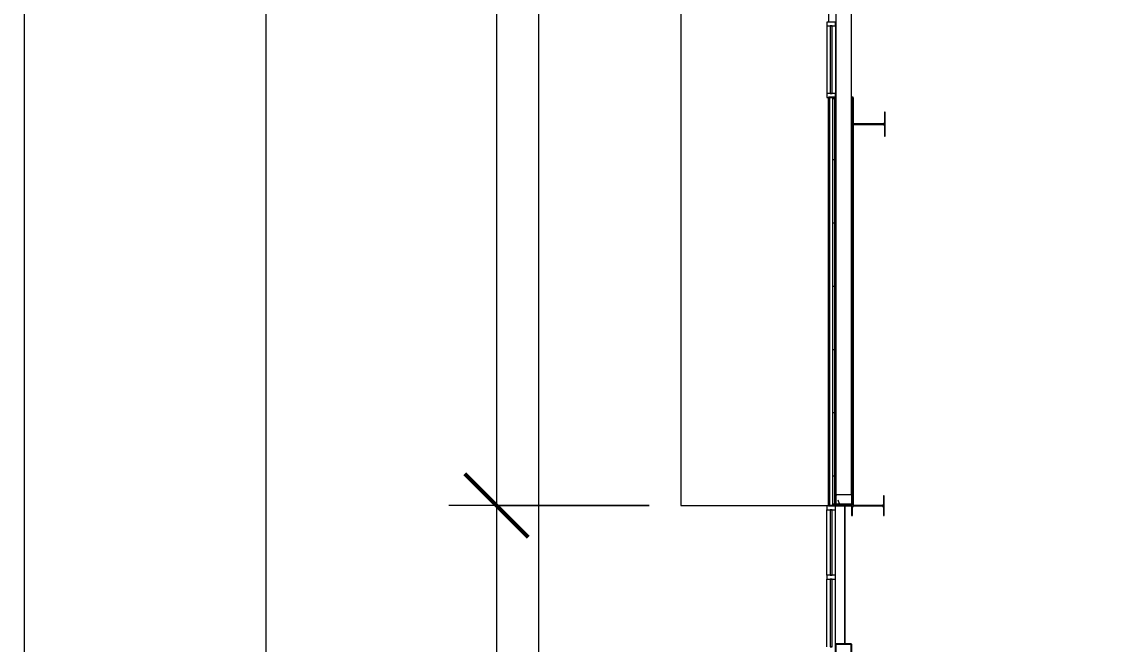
# Model space of a CAD drawing. Header units: inches. Extents: x 1 to 27263, y -26002 to 5769.
# Drawn here: x 21650 to 22205, y -22613 to -22298 of the extents above; entities that cross this region are included whole.
import ezdxf

# ---------------------------------------------------------------- set-up
doc = ezdxf.new("R2010")
doc.units = ezdxf.units.IN
doc.header["$MEASUREMENT"] = 0
for name, color, linetype, lineweight in [('A-ANNO-DIMS', 211, 'Continuous', 9), ('A-ANNO-DIMS-256', 211, 'Continuous', 9), ('A-FLOR', 192, 'Continuous', 9), ('A-GLAZ-CURT', 52, 'Continuous', 9), ('A-GLAZ-CWMG', 51, 'Continuous', 9), ('A-WALL', 113, 'Continuous', 9), ('A-WALL-PATT', 111, 'Continuous', 25), ('Conc', 7, 'Continuous', 9), ('G-ANNO-TEXT', 231, 'Continuous', 9), ('I-WALL', 2, 'Continuous', 9), ('L-SITE-WALL', 31, 'Continuous', 9), ('S-BEAM', 12, 'Continuous', 9), ('S-COLS', 52, 'Continuous', 9)]:
    doc.layers.add(name, color=color, linetype=linetype, lineweight=lineweight)
doc.styles.add('Arial_1', font='arial.ttf', dxfattribs={"height": 23.60479})
doc.dimstyles.new('Linear_-_3_32__Arial_1', dxfattribs={"dimscale": 12, "dimtxt": 24, "dimasz": 2.666667, "dimexe": 2, "dimexo": 1.333333, "dimgap": 1.333333, "dimtad": 1, "dimrnd": 0.25, "dimzin": 1, "dimdsep": 46, "dimlunit": 4, "dimtxsty": 'Arial_1', "dimblk1": 'OBLIQUE', "dimblk2": 'OBLIQUE', "dimsah": 1, "dimcen": 0.09, "dimdle": 2, "dimazin": 0, "dimtfac": 1, "dimtdec": 4, "dimtix": 1, "dimtmove": 0, "dimatfit": 3, "dimfxl": 1, "dimtvp": 1, "dimtfill": 1, "dimfrac": 2, "dimtolj": 1, "dimtzin": 0, "dimarcsym": 2})

# ---------------------------------------------------------------- blocks, each defined once
blk = doc.blocks.new('Struct_Xcel_Sports Complex_rvt-1-Site Plan - Phase 1')
at = {"layer": 'A-FLOR', "color": 7}
blk.add_line((22066.14, -22613.05), (22066.14, -22542.93), dxfattribs=at)
at = {"layer": 'L-SITE-WALL', "color": 7}
for p, q in [((22058.14, -22298.37), (22058.14, -21722.68)), ((22058.14, -22543.18), (22058.14, -22542.93)), ((22066.14, -22542.93), (22066.14, -22613.05))]:
    blk.add_line(p, q, dxfattribs=at)
blk = doc.blocks.new('Girt_C - 8_D-1278968-Site Plan - Phase 1')
at = {"layer": 'S-BEAM'}
for p, q in [((22061.64, -21725.27), (22061.64, -22537.55)), ((22061.64, -21725.27), (22061.83, -21725.27)), ((22061.83, -21725.27), (22069.45, -21725.27)), ((22069.45, -21725.27), (22069.64, -21725.27)), ((22069.64, -22537.55), (22069.64, -21725.27)), ((22061.83, -22537.55), (22061.64, -22537.55)), ((22069.45, -22537.55), (22061.83, -22537.55)), ((22069.64, -22537.55), (22069.45, -22537.55))]:
    blk.add_line(p, q, dxfattribs=at)
blk = doc.blocks.new('W-Wide Flange-Column - B4_F-1278967-Site Plan - Phase 1')
at = {"layer": 'S-COLS'}
h = blk.add_hatch(dxfattribs=at)
h.set_pattern_fill('FP_13', color=256, style=0, pattern_type=2)
h.set_pattern_definition([(135, (-22543.053, -22077.89), (-25.342707, -25.342707), []), (135, (-22581.453, -22077.89), (-25.342707, -25.342707), [])])
h.paths.add_polyline_path([(5, 8.25), (-5, 8.25), (-5, 7.82), (-0.84, 7.82), (-0.35, 7.61), (-0.14, 7.12), (-0.14, -7.12), (-0.35, -7.61), (-0.84, -7.82), (-5, -7.82), (-5, -8.25), (5, -8.25), (5, -7.82), (0.84, -7.82), (0.35, -7.61), (0.14, -7.12), (0.14, 7.12), (0.35, 7.61), (0.84, 7.82), (5, 7.82)], flags=0)
at = {"layer": 'S-COLS', "lineweight": 15}
for p, q in [((5, 8.25), (-5, 8.25)), ((-5, 8.25), (-5, 7.82)), ((-5, 7.82), (-0.84, 7.82)), ((-0.14, 7.12), (-0.14, -7.12)), ((0.14, -7.12), (0.14, 7.12)), ((0.84, 7.82), (5, 7.82)), ((5, 7.82), (5, 8.25)), ((-0.84, -7.82), (-5, -7.82)), ((-5, -7.82), (-5, -8.25)), ((-5, -8.25), (5, -8.25)), ((5, -7.82), (0.84, -7.82)), ((5, -8.25), (5, -7.82))]:
    blk.add_line(p, q, dxfattribs=at)
for centre, start, end in [((-0.84, 7.12), 0, 90), ((0.84, 7.12), 90, 180), ((-0.84, -7.12), 270, 0), ((0.84, -7.12), 180, 270)]:
    blk.add_arc(centre, 0.691, start, end, dxfattribs=at)
blk = doc.blocks.new('Rectangular Mullion - Exterior 2_ x 4_5_-1142339-Site Plan - Phase 1')
at = {"layer": 'A-GLAZ-CWMG', "lineweight": 13}
for p, q in [((-2, 3), (0, 3)), ((-2, -1.5), (-2, 3)), ((0, 3), (0, -1.5)), ((0, -1.5), (-2, -1.5))]:
    blk.add_line(p, q, dxfattribs=at)
blk = doc.blocks.new('Rectangular Mullion - Exterior 2_ x 4_5_-1146635-Site Plan - Phase 1')
at = {"layer": 'A-GLAZ-CWMG', "lineweight": 13}
for p, q in [((0, 3), (-2, 3)), ((-2, 3), (-2, -1.5)), ((0, -1.5), (0, 3)), ((-2, -1.5), (0, -1.5))]:
    blk.add_line(p, q, dxfattribs=at)
blk = doc.blocks.new('System Panel - Exterior Glazing-1142345-Site Plan - Phase 1')
at = {"layer": 'A-GLAZ-CURT'}
for p, q in [((16.53125, 1.25), (-16.53125, 1.25)), ((-16.53125, 1.25), (-16.53125, 0.25)), ((-16.53125, 0.25), (-16.53125, 1.25)), ((16.53125, 1.25), (-16.53125, 1.25)), ((-16.53125, 0.25), (16.53125, 0.25)), ((-16.53125, 0.25), (16.53125, 0.25)), ((16.53125, 0.25), (16.53125, 1.25)), ((16.53125, 1.25), (16.53125, 0.25))]:
    blk.add_line(p, q, dxfattribs=at)
blk = doc.blocks.new('Rectangular Mullion - Exterior 2_ x 4_5_-V34-Site Plan - Phase 1')
at = {"layer": 'A-GLAZ-CWMG'}
for p, q in [((22057.02, -22578.24), (22057.02, -22545.18)), ((22061.52, -22578.24), (22061.52, -22545.18))]:
    blk.add_line(p, q, dxfattribs=at)
blk = doc.blocks.new('Rectangular Mullion - Exterior 2_ x 4_5_-1142372-Site Plan - Phase 1')
at = {"layer": 'A-GLAZ-CWMG', "lineweight": 13}
for p, q in [((0, 1.5), (-2, 1.5)), ((-2, 1.5), (-2, -3)), ((0, -3), (0, 1.5)), ((-2, -3), (0, -3))]:
    blk.add_line(p, q, dxfattribs=at)
blk = doc.blocks.new('System Panel - Exterior Glazing-827454-Site Plan - Phase 1')
at = {"layer": 'A-GLAZ-CURT'}
for p, q in [((17.09375, 1.25), (-17.09375, 1.25)), ((-17.09375, 1.25), (-17.09375, 0.25)), ((-17.09375, 0.25), (-17.09375, 1.25)), ((17.09375, 1.25), (-17.09375, 1.25)), ((-17.09375, 0.25), (17.09375, 0.25)), ((-17.09375, 0.25), (17.09375, 0.25)), ((17.09375, 0.25), (17.09375, 1.25)), ((17.09375, 1.25), (17.09375, 0.25))]:
    blk.add_line(p, q, dxfattribs=at)
blk = doc.blocks.new('Rectangular Mullion - Exterior 2_ x 4_5_-V35-Site Plan - Phase 1')
at = {"layer": 'A-GLAZ-CWMG'}
for p, q in [((22057.02, -22614.43), (22057.02, -22580.24)), ((22061.52, -22613.05), (22061.52, -22580.24))]:
    blk.add_line(p, q, dxfattribs=at)
blk = doc.blocks.new('Rectangular Mullion - Exterior 2_ x 4_5_-827470-Site Plan - Phase 1')
at = {"layer": 'A-GLAZ-CWMG', "lineweight": 13}
for p, q in [((-1, 1.5), (1, 1.5)), ((-1, -3), (-1, 1.5)), ((1, 1.5), (1, -3)), ((1, -3), (-1, -3))]:
    blk.add_line(p, q, dxfattribs=at)
blk = doc.blocks.new('System Panel - Exterior Glazing-827433-Site Plan - Phase 1')
at = {"layer": 'A-GLAZ-CURT'}
for p, q in [((17.09375, -0.25), (-17.09375, -0.25)), ((-17.09375, -0.25), (-17.09375, -1.25)), ((-17.09375, -1.25), (-17.09375, -0.25)), ((17.09375, -0.25), (-17.09375, -0.25)), ((-17.09375, -1.25), (17.09375, -1.25)), ((-17.09375, -1.25), (17.09375, -1.25)), ((17.09375, -1.25), (17.09375, -0.25)), ((17.09375, -0.25), (17.09375, -1.25))]:
    blk.add_line(p, q, dxfattribs=at)
blk = doc.blocks.new('Rectangular Mullion - Exterior 2_ x 4_5_-V61-Site Plan - Phase 1')
at = {"layer": 'A-GLAZ-CWMG'}
for p, q in [((22057.02, -22300.37), (22057.02, -22334.55)), ((22061.52, -22300.37), (22061.52, -22334.55))]:
    blk.add_line(p, q, dxfattribs=at)
blk = doc.blocks.new('DIMBLOCK35-Site Plan - Phase 1')
at = {"layer": 'A-ANNO-DIMS-256'}
for p, q in [((21651.22, -19417.09), (21651.22, -23103.09)), ((21657.85, -19441.09), (21627.22, -19441.09)), ((21651.22, -19441.09), (21657.85, -19441.09)), ((22015.24, -23103.09), (21627.22, -23103.09)), ((21651.22, -23103.09), (22015.24, -23103.09))]:
    blk.add_line(p, q, dxfattribs=at)
at = {"layer": 'A-ANNO-DIMS-256', "lineweight": 50}
for p, q in [((21651.22, -19441.09), (21635.22, -19425.09)), ((21651.22, -19441.09), (21667.22, -19457.09)), ((21651.22, -23103.09), (21635.22, -23087.09)), ((21651.22, -23103.09), (21667.22, -23119.09))]:
    blk.add_line(p, q, dxfattribs=at)
at = {"layer": 'A-ANNO-DIMS-256', "color": 0, "insert": (21604.6, -21332.09), "char_height": 23.605, "width": 144, "attachment_point": 1, "rotation": 90, "line_spacing_factor": 0.938532, "style": 'Arial_1', "bg_fill": 3, "box_fill_scale": 1.25, "bg_fill_color": 0, "bg_fill_transparency": 0}
blk.add_mtext('305\' - 2"', dxfattribs=at)
blk = doc.blocks.new('_Oblique')
at = {"color": 0, "linetype": 'ByBlock', "lineweight": -2}
blk.add_line((-0.5, -0.5), (0.5, 0.5), dxfattribs=at)
blk = doc.blocks.new('DIMBLOCK69-Site Plan - Phase 1')
at = {"layer": 'A-ANNO-DIMS-256', "lineweight": 50}
for p, q in [((21890.06, -21722.93), (21874.06, -21706.93)), ((21890.06, -21722.93), (21906.06, -21738.93)), ((21890.06, -22542.93), (21874.06, -22526.93)), ((21890.06, -22542.93), (21906.06, -22558.93))]:
    blk.add_line(p, q, dxfattribs=at)
at = {"layer": 'A-ANNO-DIMS-256'}
for p, q in [((21967.24, -21722.93), (21866.06, -21722.93)), ((21890.06, -21722.93), (21890.06, -22542.93)), ((21890.06, -21722.93), (21967.24, -21722.93)), ((21967.24, -22542.93), (21866.06, -22542.93)), ((21890.06, -22542.93), (21967.24, -22542.93))]:
    blk.add_line(p, q, dxfattribs=at)
at = {"layer": 'A-ANNO-DIMS-256', "color": 0, "insert": (21843.44, -22183.88), "char_height": 23.605, "width": 122.2892, "attachment_point": 1, "rotation": 90, "line_spacing_factor": 0.938532, "style": 'Arial_1', "bg_fill": 3, "box_fill_scale": 1.25, "bg_fill_color": 0, "bg_fill_transparency": 0}
blk.add_mtext('68\' - 4"', dxfattribs=at)
blk = doc.blocks.new('DIMBLOCK70-Site Plan - Phase 1')
at = {"layer": 'A-ANNO-DIMS-256', "lineweight": 50}
for p, q in [((21890.06, -22542.93), (21874.06, -22526.93)), ((21890.06, -22542.93), (21906.06, -22558.93)), ((21890.06, -22798.8), (21874.06, -22782.8)), ((21890.06, -22798.8), (21906.06, -22814.8))]:
    blk.add_line(p, q, dxfattribs=at)
at = {"layer": 'A-ANNO-DIMS-256'}
for p, q in [((21967.24, -22542.93), (21866.06, -22542.93)), ((21890.06, -22542.93), (21890.06, -22822.8)), ((21890.06, -22542.93), (21967.24, -22542.93)), ((22042.14, -22798.8), (21866.06, -22798.8)), ((21890.06, -22798.8), (22042.14, -22798.8))]:
    blk.add_line(p, q, dxfattribs=at)
at = {"layer": 'A-ANNO-DIMS-256', "color": 0, "insert": (21843.44, -22721.82), "char_height": 23.605, "width": 122.2892, "attachment_point": 1, "rotation": 90, "line_spacing_factor": 0.938532, "style": 'Arial_1', "bg_fill": 3, "box_fill_scale": 1.25, "bg_fill_color": 0, "bg_fill_transparency": 0}
blk.add_mtext('21\' - 4"', dxfattribs=at)
blk = doc.blocks.new('DIMBLOCK85-Site Plan - Phase 1')
at = {"layer": 'A-ANNO-DIMS-256', "lineweight": 50}
for p, q in [((21773.57, -20891.55), (21757.57, -20875.55)), ((21773.57, -20891.55), (21789.57, -20907.55)), ((21773.57, -22798.8), (21757.57, -22782.8)), ((21773.57, -22798.8), (21789.57, -22814.8))]:
    blk.add_line(p, q, dxfattribs=at)
at = {"layer": 'A-ANNO-DIMS-256'}
for p, q in [((22048.2, -20891.55), (21749.57, -20891.55)), ((21773.57, -22798.8), (21773.57, -20891.55)), ((21773.57, -20891.55), (22048.2, -20891.55)), ((22042.14, -22798.8), (21749.57, -22798.8)), ((21773.57, -22798.8), (22042.14, -22798.8))]:
    blk.add_line(p, q, dxfattribs=at)
at = {"layer": 'A-ANNO-DIMS-256', "color": 0, "insert": (21726.95, -21941.55), "char_height": 23.6048, "width": 231.2862, "attachment_point": 1, "rotation": 90, "line_spacing_factor": 0.938532, "style": 'Arial_1', "bg_fill": 3, "box_fill_scale": 1.25, "bg_fill_color": 0, "bg_fill_transparency": 0}
blk.add_mtext('158\' - 11 1/4"', dxfattribs=at)

msp = doc.modelspace()

# ---------------------------------------------------------------- hatches: boundary and pattern name
at = {"layer": 'A-WALL-PATT', "lineweight": 9}
h = msp.add_hatch(dxfattribs=at)
h.set_pattern_fill('FP_12', color=256, style=0, pattern_type=2)
h.set_pattern_definition([(0, (0, 0), (0, 32), []), (90, (0, 0), (-32, 2e-15), [])])
h.paths.add_polyline_path([(22060.890225, -22542.17781), (22060.890225, -22337.30281), (22059.890225, -22337.30281), (22059.890225, -22542.17781)], flags=0)
h = msp.add_hatch(dxfattribs=at)
h.set_pattern_fill('FP_10', color=256, style=0, pattern_type=2)
h.set_pattern_definition([(161.57, (1.28, 1.28), (-10.24040374, -0.00056827), [0, -72.858, 8.09, 0]), (18.43, (-1.28, 1.28), (-10.24040374, 0.00056827), [0, -72.858, 8.09, 0]), (108.43, (1.28, 1.28), (5.1184649, -25.6019259), [24.282, -56.666]), (71.57, (-1.28, 1.28), (5.1184649, 25.6019259), [24.282, -56.666])])
h.paths.add_polyline_path([(22069.546085, -22542.17781), (22069.640225, -22542.17781), (22069.53085, -22537.55281), (22061.640225, -22537.55281), (22061.7496, -22542.17781), (22069.53085, -22542.17781)], flags=0)

# ---------------------------------------------------------------- linework, layer by layer
at = {"layer": 'A-WALL'}
for p, q in [((22058.390225, -22336.55281), (22058.390225, -22542.92781)), ((22059.890225, -22336.55281), (22059.890225, -22542.92781)), ((22061.682265, -22337.30281), (22059.890225, -22337.30281)), ((22060.890225, -22337.30281), (22060.890225, -22542.17781)), ((22061.640225, -22537.55281), (22061.640225, -22542.17781)), ((22069.640225, -22537.55281), (22069.640225, -22538.05281)), ((22059.890225, -22542.17781), (22069.640225, -22542.17781))]:
    msp.add_line(p, q, dxfattribs=at)
at = {"layer": 'Conc'}
for p, q in [((21911.235225, -19983.100554), (21911.235225, -22892.070698)), ((21983.235225, -21722.92781), (21983.235225, -22542.92781)), ((21983.235225, -22542.92781), (22058.015225, -22542.92781))]:
    msp.add_line(p, q, dxfattribs=at)
at = {"layer": 'I-WALL', "lineweight": 25}
for p, q in [((22069.640225, -22613.05281), (22061.515225, -22613.05281)), ((22061.515225, -22613.05281), (22061.515225, -22617.80281)), ((22069.640225, -22617.80281), (22069.640225, -22613.05281))]:
    msp.add_line(p, q, dxfattribs=at)
at = {"layer": 'L-SITE-WALL', "lineweight": 25}
for p, q in [((22061.682328, -22336.55281), (22058.015225, -22336.55281)), ((22058.015225, -22336.55281), (22058.015225, -22542.92781)), ((22070.390225, -22336.55281), (22069.640225, -22336.55281)), ((22070.390225, -22542.752949), (22070.390225, -22336.55281)), ((22058.015225, -22542.92781), (22069.640225, -22542.92781))]:
    msp.add_line(p, q, dxfattribs=at)
at = {"layer": 'S-COLS', "lineweight": 15}
for p, q in [((22070.073819, -22344.05281), (22069.640225, -22344.05281)), ((22070.073819, -22349.216873), (22070.073819, -22344.05281)), ((22086.640225, -22344.05281), (22086.206632, -22344.05281)), ((22086.206632, -22344.05281), (22086.206632, -22349.216873)), ((22086.640225, -22356.05281), (22086.640225, -22344.05281)), ((22085.515225, -22349.908279), (22070.765225, -22349.908279)), ((22070.765225, -22350.197342), (22085.515225, -22350.197342)), ((22069.640225, -22356.05281), (22070.073819, -22356.05281)), ((22070.073819, -22356.05281), (22070.073819, -22350.888748)), ((22086.206632, -22350.888748), (22086.206632, -22356.05281)), ((22086.206632, -22356.05281), (22086.640225, -22356.05281))]:
    msp.add_line(p, q, dxfattribs=at)
for centre, start, end in [((22070.765225, -22349.216873), 180, 270), ((22070.765225, -22350.888748), 90, 180), ((22085.515225, -22349.216873), 270, 0), ((22085.515225, -22350.888748), 0, 90)]:
    msp.add_arc(centre, 0.691406, start, end, dxfattribs=at)

# ---------------------------------------------------------------- block references
at = {"layer": 'A-GLAZ-CURT'}
for name, p, rotation in [('System Panel - Exterior Glazing-827433-Site Plan - Phase 1', (22058.515225, -22317.45906), 89.99999999996285), ('System Panel - Exterior Glazing-1142345-Site Plan - Phase 1', (22058.515225, -22561.70906), 270.0000000000001), ('System Panel - Exterior Glazing-827454-Site Plan - Phase 1', (22058.515225, -22597.33406), 270.0000000000001)]:
    msp.add_blockref(name, p, dxfattribs=dict(at, rotation=rotation))
at = {"layer": 'A-GLAZ-CWMG', "extrusion": (0, 0, -1)}
for name, p, rotation in [('Rectangular Mullion - Exterior 2_ x 4_5_-1142339-Site Plan - Phase 1', (-22058.515225, -22298.36531), 90.00000000003713), ('Rectangular Mullion - Exterior 2_ x 4_5_-827470-Site Plan - Phase 1', (-22058.515225, -22579.24031), 269.9999999999999)]:
    msp.add_blockref(name, p, dxfattribs=dict(at, rotation=rotation))
at = {"layer": 'A-GLAZ-CWMG'}
for name in ['Rectangular Mullion - Exterior 2_ x 4_5_-V61-Site Plan - Phase 1', 'Rectangular Mullion - Exterior 2_ x 4_5_-V34-Site Plan - Phase 1', 'Rectangular Mullion - Exterior 2_ x 4_5_-V35-Site Plan - Phase 1']:
    msp.add_blockref(name, (0, 0), dxfattribs=at)
for name, p, rotation in [('Rectangular Mullion - Exterior 2_ x 4_5_-1146635-Site Plan - Phase 1', (22058.515225, -22336.55281), 269.9999999999629), ('Rectangular Mullion - Exterior 2_ x 4_5_-1142372-Site Plan - Phase 1', (22058.515225, -22543.17781), 90.00000000000006)]:
    msp.add_blockref(name, p, dxfattribs=dict(at, rotation=rotation))
at = {"layer": 'S-BEAM'}
msp.add_blockref('Girt_C - 8_D-1278968-Site Plan - Phase 1', (0, 0), dxfattribs=at)
at = {"layer": 'S-COLS', "rotation": 269.9999999999997}
msp.add_blockref('W-Wide Flange-Column - B4_F-1278967-Site Plan - Phase 1', (22077.890225, -22543.05281), dxfattribs=at)

# ---------------------------------------------------------------- next in the draw order: dimensions: what is measured, and where the dimension line sits
at = {"layer": 'A-ANNO-DIMS'}
dim = msp.add_linear_dim(base=(21651.224704, -23103.085554), p1=(21673.852121, -19441.085554), p2=(22031.235225, -23103.085554), angle=90, dimstyle='Linear_-_3_32__Arial_1', override={"dimpost": '<>', "dimfxl": 3679.397598}, dxfattribs=at)
dim.commit()
dim.dimension.update_dxf_attribs({"geometry": 'DIMBLOCK35-Site Plan - Phase 1', "text_midpoint": (21623.164685, -21272.085554)})

# ---------------------------------------------------------------- next in the draw order: linework, layer by layer
at = {"layer": 'G-ANNO-TEXT', "color": 145}
msp.add_arc((22048.068449, -22914.173882), 1034.995199, 23.306882938, 95.11554283, dxfattribs=at)

# ---------------------------------------------------------------- next in the draw order: dimensions: what is measured, and where the dimension line sits
at = {"layer": 'A-ANNO-DIMS'}
dim = msp.add_linear_dim(base=(21890.060601, -22542.92781), p1=(21983.235225, -21722.92781), p2=(21983.235225, -22542.92781), angle=90, dimstyle='Linear_-_3_32__Arial_1', override={"dimpost": '<>', "dimfxl": 820}, dxfattribs=at)
dim.commit()
dim.dimension.update_dxf_attribs({"geometry": 'DIMBLOCK69-Site Plan - Phase 1', "text_midpoint": (21862.008632, -22132.92781)})

# ---------------------------------------------------------------- next in the draw order: dimensions: what is measured, and where the dimension line sits
dim = msp.add_linear_dim(base=(21890.0606008046, -22798.8028103972), p1=(21983.2352253519, -22542.9278103975), p2=(22058.1402253517, -22798.8028103972), angle=90, dimstyle='Linear_-_3_32__Arial_1', override={"dimpost": '<>', "dimfxl": 266.613531}, dxfattribs=at)
dim.commit()
dim.dimension.update_dxf_attribs({"geometry": 'DIMBLOCK70-Site Plan - Phase 1', "text_midpoint": (21861.8476174232, -22670.8653103973)})

# ---------------------------------------------------------------- next in the draw order: dimensions: what is measured, and where the dimension line sits
dim = msp.add_linear_dim(base=(21773.567657, -20891.55281), p1=(22058.140225, -22798.80281), p2=(22064.202725, -20891.55281), angle=90, dimstyle='Linear_-_3_32__Arial_1', override={"dimpost": '<>', "dimfxl": 1907.259635}, dxfattribs=at)
dim.commit()
dim.dimension.update_dxf_attribs({"geometry": 'DIMBLOCK85-Site Plan - Phase 1', "text_midpoint": (21745.362724, -21845.17781)})

# ---------------------------------------------------------------- next in the draw order: block references
at = {"lineweight": 5}
msp.add_blockref('Struct_Xcel_Sports Complex_rvt-1-Site Plan - Phase 1', (0, 0), dxfattribs=at)

doc.saveas('drawing.dxf')
